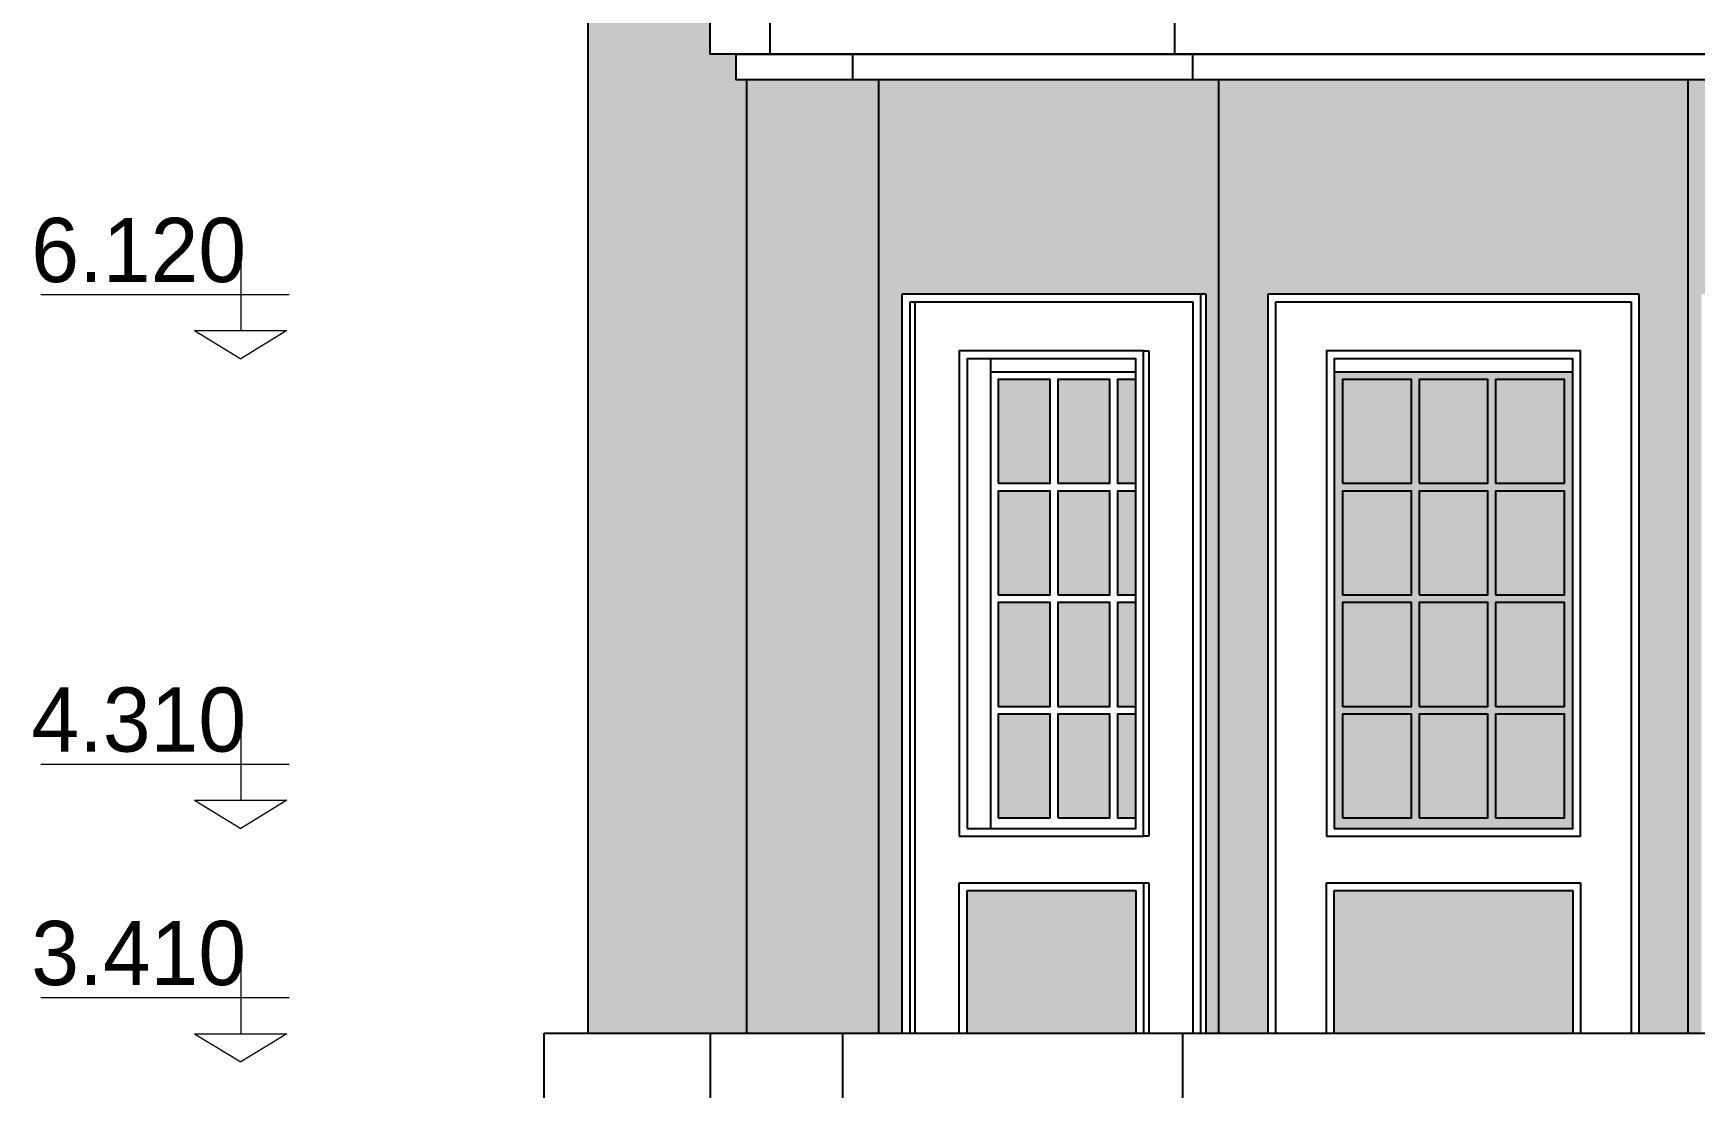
# Model space of a CAD drawing. Header units: centimetres. Extents: x -11062 to 12236, y -3130 to 12397.
# Drawn here: x 9247 to 9888, y 11487 to 11894 of the extents above; entities that cross this region are included whole.
import ezdxf

# ---------------------------------------------------------------- set-up
doc = ezdxf.new("R2010")
doc.units = ezdxf.units.CM
for name, color, linetype in [('fasada kuce', 25, 'Continuous'), ('prozori', 140, 'Continuous'), ('visinske kote', 161, 'Continuous')]:
    doc.layers.add(name, color=color, linetype=linetype)
doc.styles.get("Standard").update_dxf_attribs({"font": ''})
doc.styles.get('Standard').set_extended_font_data('Bahnschrift Light')

# ---------------------------------------------------------------- blocks, each defined once
blk = doc.blocks.new('prozor kuce')
at = {"layer": 'prozori', "ltscale": 200}
h = blk.add_hatch(color=256, dxfattribs=at)
h.dxf.hatch_style = 1
h.set_gradient(color1=(255, 255, 255), color2=(39, 118, 187), rotation=45, name='INVHEMISPHERICAL')
h.paths.add_polyline_path([(68, 51), (61, 51), (61, 11), (68, 11)])
h.paths.add_polyline_path([(58, 51), (38, 51), (38, 11), (58, 11)])
h.paths.add_polyline_path([(35, 51), (15, 51), (15, 11), (35, 11)])
h.paths.add_polyline_path([(15, 54), (35, 54), (35, 94), (15, 94)])
h.paths.add_polyline_path([(38, 54), (58, 54), (58, 94), (38, 94)])
h.paths.add_polyline_path([(61, 54), (68, 54), (68, 94), (61, 94)])
h.paths.add_polyline_path([(61, 97), (68, 97), (68, 137), (61, 137)])
h.paths.add_polyline_path([(38, 97), (58, 97), (58, 137), (38, 137)])
h.paths.add_polyline_path([(35, 137), (15, 137), (15, 97), (35, 97)])
h.paths.add_polyline_path([(61, 140), (68, 140), (68, 180), (61, 180)])
h.paths.add_polyline_path([(38, 140), (58, 140), (58, 180), (38, 180)])
h.paths.add_polyline_path([(15, 140), (35, 140), (35, 180), (15, 180)])
for p, q in [((73, 187), (71, 187)), ((73, 0), (73, 187)), ((71, 0), (73, 0))]:
    blk.add_line(p, q, dxfattribs=at)
for points in [[(0, 187), (71, 187), (71, 0), (0, 0)], [(3, 184), (68, 184), (68, 3), (3, 3)], [(15, 180), (35, 180), (35, 140), (15, 140)], [(38, 180), (58, 180), (58, 140), (38, 140)], [(15, 137), (35, 137), (35, 97), (15, 97)], [(38, 137), (58, 137), (58, 97), (38, 97)], [(15, 94), (35, 94), (35, 54), (15, 54)], [(38, 94), (58, 94), (58, 54), (38, 54)], [(15, 51), (35, 51), (35, 11), (15, 11)], [(38, 51), (58, 51), (58, 11), (38, 11)]]:
    blk.add_lwpolyline(points, close=True, dxfattribs=at)
for points in [[(12, 3), (12, 184)], [(68, 140), (61, 140), (61, 180), (68, 180)], [(68, 97), (61, 97), (61, 137), (68, 137)], [(68, 54), (61, 54), (61, 94), (68, 94)], [(68, 11), (61, 11), (61, 51), (68, 51)], [(12, 8), (68, 8)]]:
    blk.add_lwpolyline(points, dxfattribs=at)
blk = doc.blocks.new('prozor kuce 2')
at = {"layer": 'prozori', "ltscale": 200, "true_color": 0x939598}
h = blk.add_hatch(color=252, dxfattribs=at)
h.dxf.hatch_style = 1
h.paths.add_polyline_path([(32.75, 51), (6.25, 51), (6.25, 11), (32.75, 11)], flags=16)
h.paths.add_polyline_path([(32.75, 94), (6.25, 94), (6.25, 54), (32.75, 54)], flags=16)
h.paths.add_polyline_path([(6.25, 97), (32.75, 97), (32.75, 137), (6.25, 137)], flags=16)
h.paths.add_polyline_path([(32.75, 180), (6.25, 180), (6.25, 140), (32.75, 140)], flags=16)
h.paths.add_polyline_path([(3, 184), (3, 8), (95, 8), (95, 184)])
h.paths.add_polyline_path([(35.75, 140), (62.25, 140), (62.25, 180), (35.75, 180)], flags=16)
h.paths.add_polyline_path([(65.25, 180), (91.75, 180), (91.75, 140), (65.25, 140)], flags=16)
h.paths.add_polyline_path([(62.25, 137), (62.25, 97), (35.75, 97), (35.75, 137)], flags=16)
h.paths.add_polyline_path([(65.25, 137), (91.75, 137), (91.75, 97), (65.25, 97)], flags=16)
h.paths.add_polyline_path([(32.75, 140), (6.25, 140), (6.25, 180), (32.75, 180)], flags=16)
h.paths.add_polyline_path([(32.75, 137), (32.75, 97), (6.25, 97), (6.25, 137)], flags=0)
h.paths.add_polyline_path([(62.25, 94), (62.25, 54), (35.75, 54), (35.75, 94)], flags=16)
h.paths.add_polyline_path([(65.25, 94), (91.75, 94), (91.75, 54), (65.25, 54)], flags=16)
h.paths.add_polyline_path([(32.75, 94), (32.75, 54), (6.25, 54), (6.25, 94)], flags=0)
h.paths.add_polyline_path([(62.25, 51), (62.25, 11), (35.75, 11), (35.75, 51)], flags=16)
h.paths.add_polyline_path([(65.25, 51), (91.75, 51), (91.75, 11), (65.25, 11)], flags=16)
h.paths.add_polyline_path([(32.75, 51), (32.75, 11), (6.25, 11), (6.25, 51)], flags=16)
at = {"layer": 'prozori', "ltscale": 200}
h = blk.add_hatch(color=256, dxfattribs=at)
h.dxf.hatch_style = 1
h.set_gradient(color1=(255, 255, 255), color2=(39, 118, 187), rotation=45, name='INVHEMISPHERICAL')
h.paths.add_polyline_path([(6.25, 11), (32.75, 11), (32.75, 51), (6.25, 51)])
h.paths.add_polyline_path([(35.75, 11), (62.25, 11), (62.25, 51), (35.75, 51)])
h.paths.add_polyline_path([(65.25, 11), (91.75, 11), (91.75, 51), (65.25, 51)])
h.paths.add_polyline_path([(65.25, 54), (91.75, 54), (91.75, 94), (65.25, 94)])
h.paths.add_polyline_path([(35.75, 54), (62.25, 54), (62.25, 94), (35.75, 94)])
h.paths.add_polyline_path([(6.25, 54), (32.75, 54), (32.75, 94), (6.25, 94)])
h.paths.add_polyline_path([(6.25, 97), (32.75, 97), (32.75, 137), (6.25, 137)])
h.paths.add_polyline_path([(62.25, 137), (35.75, 137), (35.75, 97), (62.25, 97)])
h.paths.add_polyline_path([(91.75, 137), (65.25, 137), (65.25, 97), (91.75, 97)])
h.paths.add_polyline_path([(91.75, 180), (65.25, 180), (65.25, 140), (91.75, 140)])
h.paths.add_polyline_path([(35.75, 140), (62.25, 140), (62.25, 180), (35.75, 180)])
h.paths.add_polyline_path([(32.75, 180), (6.25, 180), (6.25, 140), (32.75, 140)])
for points in [[(0, 187), (98, 187), (98, 0), (0, 0)], [(3, 184), (95, 184), (95, 3), (3, 3)], [(6.25, 180), (32.75, 180), (32.75, 140), (6.25, 140)], [(35.75, 180), (62.25, 180), (62.25, 140), (35.75, 140)], [(65.25, 180), (91.75, 180), (91.75, 140), (65.25, 140)], [(6.25, 137), (32.75, 137), (32.75, 97), (6.25, 97)], [(35.75, 137), (62.25, 137), (62.25, 97), (35.75, 97)], [(65.25, 137), (91.75, 137), (91.75, 97), (65.25, 97)], [(6.25, 94), (32.75, 94), (32.75, 54), (6.25, 54)], [(35.75, 94), (62.25, 94), (62.25, 54), (35.75, 54)], [(65.25, 94), (91.75, 94), (91.75, 54), (65.25, 54)], [(6.25, 51), (32.75, 51), (32.75, 11), (6.25, 11)], [(35.75, 51), (62.25, 51), (62.25, 11), (35.75, 11)], [(65.25, 51), (91.75, 51), (91.75, 11), (65.25, 11)]]:
    blk.add_lwpolyline(points, close=True, dxfattribs=at)
blk.add_lwpolyline([(3, 8), (95, 8)], dxfattribs=at)

msp = doc.modelspace()

# ---------------------------------------------------------------- hatches: boundary and pattern name
at = {"layer": 'fasada kuce', "lineweight": 5, "true_color": 0xa5692c}
h = msp.add_hatch(dxfattribs=at)
h.set_pattern_fill('DOTS', color=35, scale=8)
h.set_pattern_definition([(0, (8444.418, 7661.423), (6.35, 12.7), [0, -12.7])])
h.paths.add_polyline_path([(10144.33, 11770.95), (10147.33, 11770.95), (10147.33, 11780.95), (10144.33, 11780.95), (10144.33, 11815.95), (10147.33, 11815.95), (10147.33, 11825.95), (10144.33, 11825.95), (10144.33, 11860.95), (10147.33, 11860.95), (10147.33, 11870.95), (10144.33, 11870.95), (10144.33, 11875.9), (10016.33, 11875.9), (10016.33, 11508.45), (10133.33, 11508.45), (10144.33, 11510.95), (10144.33, 11545.95), (10147.33, 11545.95), (10147.33, 11555.95), (10144.33, 11555.95), (10144.33, 11590.95), (10147.33, 11590.95), (10147.33, 11600.95), (10144.33, 11600.95), (10144.33, 11635.95), (10147.33, 11635.95), (10147.33, 11645.95), (10144.33, 11645.95), (10144.33, 11680.95), (10147.33, 11680.95), (10147.33, 11690.95), (10144.33, 11690.95), (10144.33, 11725.95), (10147.33, 11725.95), (10147.33, 11735.95), (10144.33, 11735.95)])
h.paths.add_polyline_path([(10016.33, 11875.9), (9885.33, 11875.9), (9885.33, 11508.45), (9890.33, 11508.45), (9890.33, 11793.45), (9892.33, 11793.45), (10007.33, 11793.45), (10007.33, 11508.45), (10016.33, 11508.45)])
h.paths.add_polyline_path([(9885.33, 11875.9), (9704.33, 11875.9), (9704.33, 11508.45), (9723.33, 11508.45), (9723.33, 11793.45), (9866.33, 11793.45), (9866.33, 11508.45), (9885.33, 11508.45)])
h.paths.add_polyline_path([(9704.33, 11875.9), (9573.33, 11875.9), (9573.33, 11508.45), (9582.33, 11508.45), (9582.33, 11793.45), (9697.33, 11793.45), (9699.33, 11793.45), (9699.33, 11508.45), (9704.33, 11508.45)])
h.paths.add_polyline_path([(9573.33, 11875.9), (9522.33, 11875.9), (9522.33, 11508.45), (9573.33, 11508.45)], flags=17)
h.paths.add_polyline_path([(9522.33, 11875.9), (9518.33, 11875.9), (9518.33, 11885.9), (9508.33, 11885.9), (9508.33, 11913.9), (9475.33, 11913.9), (9475.33, 11925.9), (9597.33, 11996.34), (9597.33, 12152.45), (9461.33, 12152.45), (9461.33, 11508.45), (9522.33, 11508.45)])
h.paths.add_polyline_path([(10209.63, 12228.11), (10147.63, 12228.11), (10147.63, 12088.11), (10209.63, 12088.11)])
h.paths.add_polyline_path([(10910.55, 12211.89), (10795.35, 12211.89), (10795.35, 12134.89), (10910.55, 12068.38)])
h.paths.add_polyline_path([(11065.5, 12180.27), (10976.55, 12180.27), (10976.55, 12030.27), (11065.5, 11978.92)])
h.paths.add_polyline_path([(10586.33, 11322.45), (10589.33, 11322.45), (10589.33, 11332.45), (10586.33, 11332.45), (10586.33, 11367.45), (10589.33, 11367.45), (10589.33, 11377.45), (10586.33, 11377.45), (10586.33, 11412.45), (10589.33, 11412.45), (10589.33, 11422.45), (10586.33, 11422.45), (10586.33, 11457.45), (10589.33, 11457.45), (10589.33, 11467.45), (10565.33, 11467.45), (10565.33, 11433.45), (10562.33, 11433.45), (10562.33, 11423.45), (10248.33, 11423.45), (10248.33, 11433.45), (10245.33, 11433.45), (10245.33, 11438.45), (10245.33, 11467.45), (10221.33, 11467.45), (10221.33, 11457.45), (10224.33, 11457.45), (10224.33, 11422.45), (10221.33, 11422.45), (10221.33, 11412.45), (10224.33, 11412.45), (10224.33, 11377.45), (10221.33, 11377.45), (10221.33, 11367.45), (10224.33, 11367.45), (10224.33, 11332.45), (10221.33, 11332.45), (10221.33, 11322.45), (10224.33, 11322.45), (10224.33, 11287.45), (10221.33, 11287.45), (10221.33, 11277.45), (10224.33, 11277.45), (10224.33, 11242.45), (10221.33, 11242.45), (10221.33, 11232.45), (10224.33, 11232.45), (10224.33, 11197.45), (10221.33, 11197.45), (10221.33, 11187.45), (10224.33, 11187.45), (10224.33, 11155.45), (10333.33, 11155.45), (10333.33, 11159.45), (10333.15, 11159.45), (10333.15, 11414.45), (10477.15, 11414.45), (10477.33, 11414.45), (10477.33, 11159.45), (10476.97, 11155.45), (10586.33, 11155.45), (10586.33, 11187.45), (10589.33, 11187.45), (10589.33, 11197.45), (10586.33, 11197.45), (10586.33, 11232.45), (10589.33, 11232.45), (10589.33, 11242.45), (10586.33, 11242.45), (10586.33, 11277.45), (10589.33, 11277.45), (10589.33, 11287.45), (10586.33, 11287.45)])
h.paths.add_polyline_path([(10816.83, 11210.45), (10711.83, 11210.45), (10711.83, 11155.45), (10816.83, 11155.45)])
h.paths.add_polyline_path([(10974.83, 11210.45), (10869.83, 11210.45), (10869.83, 11155.45), (10974.83, 11155.45)])
h.paths.add_polyline_path([(10586.33, 11905.95), (10589.33, 11905.95), (10589.33, 11915.95), (10586.33, 11915.95), (10586.33, 11950.95), (10572.33, 11950.95), (10572.33, 11965.95), (10585.39, 11972.95), (10649.15, 11972.95), (10405.33, 12113.56), (10161.51, 11972.95), (10225.27, 11972.95), (10238.33, 11965.95), (10238.33, 11950.95), (10224.33, 11950.95), (10224.33, 11915.95), (10221.33, 11915.95), (10221.33, 11905.95), (10224.33, 11905.95), (10224.33, 11870.95), (10221.33, 11870.95), (10221.33, 11860.95), (10224.33, 11860.95), (10224.33, 11825.95), (10221.33, 11825.95), (10221.33, 11815.95), (10224.33, 11815.95), (10224.33, 11780.95), (10221.33, 11780.95), (10221.33, 11770.95), (10224.33, 11770.95), (10224.33, 11735.95), (10221.33, 11735.95), (10221.33, 11725.95), (10224.33, 11725.95), (10224.33, 11690.95), (10221.33, 11690.95), (10221.33, 11680.95), (10224.33, 11680.95), (10224.33, 11645.95), (10221.33, 11645.95), (10221.33, 11635.95), (10224.33, 11635.95), (10224.33, 11600.95), (10221.33, 11600.95), (10221.33, 11590.95), (10224.33, 11590.95), (10224.33, 11555.95), (10221.33, 11555.95), (10221.33, 11545.95), (10224.33, 11545.95), (10224.33, 11510.95), (10235.33, 11508.45), (10575.33, 11508.45), (10586.33, 11510.95), (10586.33, 11545.95), (10589.33, 11545.95), (10589.33, 11555.95), (10586.33, 11555.95), (10586.33, 11590.95), (10589.33, 11590.95), (10589.33, 11600.95), (10586.33, 11600.95), (10586.33, 11635.95), (10589.33, 11635.95), (10589.33, 11645.95), (10586.33, 11645.95), (10586.33, 11680.95), (10589.33, 11680.95), (10589.33, 11690.95), (10586.33, 11690.95), (10586.33, 11725.95), (10589.33, 11725.95), (10589.33, 11735.95), (10586.33, 11735.95), (10586.33, 11770.95), (10589.33, 11770.95), (10589.33, 11780.95), (10586.33, 11780.95), (10586.33, 11815.95), (10589.33, 11815.95), (10589.33, 11825.95), (10586.33, 11825.95), (10586.33, 11860.95), (10589.33, 11860.95), (10589.33, 11870.95), (10586.33, 11870.95)])
h.paths.add_polyline_path([(10483.33, 11510.95), (10327.33, 11510.95), (10327.33, 11901.95, -1), (10483.33, 11901.95)], flags=16)
h.paths.add_polyline_path([(10457.33, 11692.95), (10353.33, 11692.95), (10353.33, 11510.95), (10457.33, 11510.95)], flags=0)
h.paths.add_polyline_path([(11110.33, 11875.9), (10666.33, 11875.9), (10666.33, 11870.95), (10663.33, 11870.95), (10663.33, 11860.95), (10666.33, 11860.95), (10666.33, 11825.95), (10663.33, 11825.95), (10663.33, 11815.95), (10666.33, 11815.95), (10666.33, 11780.95), (10663.33, 11780.95), (10663.33, 11770.95), (10666.33, 11770.95), (10666.33, 11735.95), (10663.33, 11735.95), (10663.33, 11725.95), (10666.33, 11725.95), (10666.33, 11690.95), (10663.33, 11690.95), (10663.33, 11680.95), (10666.33, 11680.95), (10666.33, 11645.95), (10663.33, 11645.95), (10663.33, 11635.95), (10666.33, 11635.95), (10666.33, 11600.95), (10663.33, 11600.95), (10663.33, 11590.95), (10666.33, 11590.95), (10666.33, 11555.95), (10663.33, 11555.95), (10663.33, 11545.95), (10666.33, 11545.95), (10666.33, 11510.95), (10677.33, 11508.45), (10686.33, 11508.45), (10686.33, 11793.45), (11000.33, 11793.45), (11000.33, 11508.45), (11110.33, 11508.45), (11110.33, 11732.9)])
h.paths.add_polyline_path([(10974.83, 11563.45), (10869.83, 11563.45), (10869.83, 11508.45), (10974.83, 11508.45)], flags=17)
h.paths.add_polyline_path([(10816.83, 11563.45), (10711.83, 11563.45), (10711.83, 11508.45), (10816.83, 11508.45)], flags=17)
h.paths.add_polyline_path([(9840.83, 11210.45), (9748.83, 11210.45), (9748.83, 11155.45), (9840.83, 11155.45)], flags=17)
h.paths.add_polyline_path([(9982.33, 11210.45), (9917.33, 11210.45), (9917.33, 11155.45), (9982.33, 11155.45)], flags=17)
h.paths.add_polyline_path([(10019.33, 11457.45), (10016.33, 11457.45), (10016.33, 11467.45), (9885.33, 11467.45), (9885.33, 11155.45), (9890.33, 11155.45), (9890.33, 11440.45), (9892.33, 11440.45), (10007.33, 11440.45), (10007.33, 11155.45), (10019.33, 11155.45), (10019.33, 11187.45), (10016.33, 11187.45), (10016.33, 11197.45), (10019.33, 11197.45), (10019.33, 11232.45), (10016.33, 11232.45), (10016.33, 11242.45), (10019.33, 11242.45), (10019.33, 11277.45), (10016.33, 11277.45), (10016.33, 11287.45), (10019.33, 11287.45), (10019.33, 11322.45), (10016.33, 11322.45), (10016.33, 11332.45), (10019.33, 11332.45), (10019.33, 11367.45), (10016.33, 11367.45), (10016.33, 11377.45), (10019.33, 11377.45), (10019.33, 11412.45), (10016.33, 11412.45), (10016.33, 11422.45), (10019.33, 11422.45)])
h.paths.add_polyline_path([(9885.33, 11467.45), (9704.33, 11467.45), (9704.33, 11155.45), (9723.33, 11155.45), (9723.33, 11440.45), (9866.33, 11440.45), (9866.33, 11155.45), (9885.33, 11155.45)])
h.paths.add_polyline_path([(9704.33, 11467.45), (9573.33, 11467.45), (9573.33, 11457.45), (9570.33, 11457.45), (9570.33, 11422.45), (9573.33, 11422.45), (9573.33, 11412.45), (9570.33, 11412.45), (9570.33, 11377.45), (9573.33, 11377.45), (9573.33, 11367.45), (9570.33, 11367.45), (9570.33, 11332.45), (9573.33, 11332.45), (9573.33, 11322.45), (9570.33, 11322.45), (9570.33, 11287.45), (9573.33, 11287.45), (9573.33, 11277.45), (9570.33, 11277.45), (9570.33, 11242.45), (9573.33, 11242.45), (9573.33, 11232.45), (9570.33, 11232.45), (9570.33, 11197.45), (9573.33, 11197.45), (9573.33, 11187.45), (9570.33, 11187.45), (9570.33, 11155.45), (9582.33, 11155.45), (9582.33, 11440.45), (9697.33, 11440.45), (9699.33, 11440.45), (9699.33, 11155.45), (9704.33, 11155.45)])
h.paths.add_polyline_path([(9672.33, 11210.45), (9607.33, 11210.45), (9607.33, 11155.45), (9672.33, 11155.45)], flags=17)
h.paths.add_polyline_path([(9672.33, 11563.45), (9607.33, 11563.45), (9607.33, 11508.45), (9672.33, 11508.45)], flags=17)
h.paths.add_polyline_path([(9840.83, 11563.45), (9748.83, 11563.45), (9748.83, 11508.45), (9840.83, 11508.45)], flags=17)
h.paths.add_polyline_path([(9982.33, 11563.45), (9917.33, 11563.45), (9917.33, 11508.45), (9982.33, 11508.45)], flags=17)

# ---------------------------------------------------------------- linework, layer by layer
at = {"layer": 'fasada kuce', "ltscale": 200}
for p, q in [((9461.33, 11508.45), (9461.33, 12152.45)), ((9531.33, 11913.9), (9531.33, 11885.9)), ((9687.33, 11913.9), (9687.33, 11885.9)), ((9563.33, 11875.9), (9563.33, 11885.9)), ((9694.33, 11875.9), (9694.34, 11885.9)), ((9522.33, 11875.9), (9522.33, 11508.45)), ((9522.33, 11875.9), (9522.33, 11870.9)), ((9573.33, 11508.45), (9573.33, 11875.9)), ((9704.33, 11508.45), (9704.33, 11875.9)), ((9885.33, 11508.45), (9885.33, 11875.9)), ((9582.33, 11508.45), (9582.33, 11793.45)), ((9582.33, 11793.45), (9697.33, 11793.45)), ((9697.33, 11793.45), (9697.33, 11508.45)), ((9697.33, 11793.45), (9699.33, 11793.45)), ((9699.33, 11793.45), (9699.33, 11508.45)), ((9723.33, 11508.45), (9723.33, 11793.45)), ((9723.33, 11793.45), (9866.33, 11793.45)), ((9866.33, 11793.45), (9866.33, 11508.45)), ((9585.33, 11508.45), (9585.33, 11790.45)), ((9585.33, 11790.45), (9694.33, 11790.45)), ((9587.33, 11508.45), (9587.33, 11790.45)), ((9694.33, 11790.45), (9694.33, 11508.45)), ((9726.33, 11508.45), (9726.33, 11790.45)), ((9726.33, 11790.45), (9863.33, 11790.45)), ((9863.33, 11790.45), (9863.33, 11508.45)), ((9604.33, 11508.45), (9604.33, 11566.45)), ((9604.33, 11566.45), (9675.33, 11566.45)), ((9607.33, 11508.45), (9607.33, 11563.45)), ((9607.33, 11563.45), (9672.33, 11563.45)), ((9672.33, 11563.45), (9672.33, 11508.45)), ((9675.33, 11566.45), (9675.33, 11508.45)), ((9675.33, 11566.45), (9677.33, 11566.45)), ((9677.33, 11566.45), (9677.33, 11508.45)), ((9745.83, 11508.45), (9745.83, 11566.45)), ((9745.83, 11566.45), (9843.83, 11566.45)), ((9748.83, 11508.45), (9748.83, 11563.45)), ((9748.83, 11563.45), (9840.83, 11563.45)), ((9840.83, 11563.45), (9840.83, 11508.45)), ((9843.83, 11566.45), (9843.83, 11508.45)), ((9444.33, 11477.45), (9444.33, 11508.45)), ((9444.33, 11508.45), (11123.33, 11508.45)), ((9508.33, 11508.45), (9508.33, 11477.45)), ((9559.33, 11508.45), (9559.33, 11477.45)), ((9690.33, 11508.45), (9690.33, 11477.45))]:
    msp.add_line(p, q, dxfattribs=at)
msp.add_lwpolyline([(10144.33, 11875.9), (9518.33, 11875.9), (9518.33, 11885.9), (10144.33, 11885.9), (9508.33, 11885.9), (9508.33, 11913.9)], dxfattribs=at)
at = {"layer": 'visinske kote', "lineweight": 5}
for p, q in [((9327.42, 11811.24), (9327.42, 11779.29)), ((9250.23, 11793.19), (9346.05, 11793.19)), ((9309.56, 11779.29), (9345.13, 11779.29)), ((9309.56, 11779.29), (9327.42, 11768.45)), ((9345.13, 11779.29), (9327.42, 11768.45)), ((9327.42, 11630.24), (9327.42, 11598.29)), ((9250.23, 11612.19), (9346.05, 11612.19)), ((9309.56, 11598.29), (9345.13, 11598.29)), ((9309.56, 11598.29), (9327.42, 11587.45)), ((9345.13, 11598.29), (9327.42, 11587.45)), ((9327.42, 11540.24), (9327.42, 11508.29)), ((9250.23, 11522.19), (9346.05, 11522.19)), ((9309.56, 11508.29), (9345.13, 11508.29)), ((9309.56, 11508.29), (9327.42, 11497.45)), ((9345.13, 11508.29), (9327.42, 11497.45))]:
    msp.add_line(p, q, dxfattribs=at)

# ---------------------------------------------------------------- block references
at = {"layer": 'fasada kuce', "lineweight": 5, "xscale": -1, "rotation": 180}
for name, p in [('prozor kuce', (9604.33, 11771.45)), ('prozor kuce 2', (9745.83, 11771.45))]:
    msp.add_blockref(name, p, dxfattribs=at)

# ---------------------------------------------------------------- texts
at = {"layer": 'visinske kote', "lineweight": 5, "char_height": 24.7467, "attachment_point": 1}
for s, insert in [('\\pxqc;6.120', (9248.48, 11822.76)), ('\\pxqc;4.310', (9248.48, 11641.76)), ('\\pxqc;3.410', (9248.48, 11551.76))]:
    msp.add_mtext_dynamic_manual_height_columns(s, width=79.0543, gutter_width=123.73, heights=[0], dxfattribs=dict(at, insert=insert))

doc.saveas('drawing.dxf')
